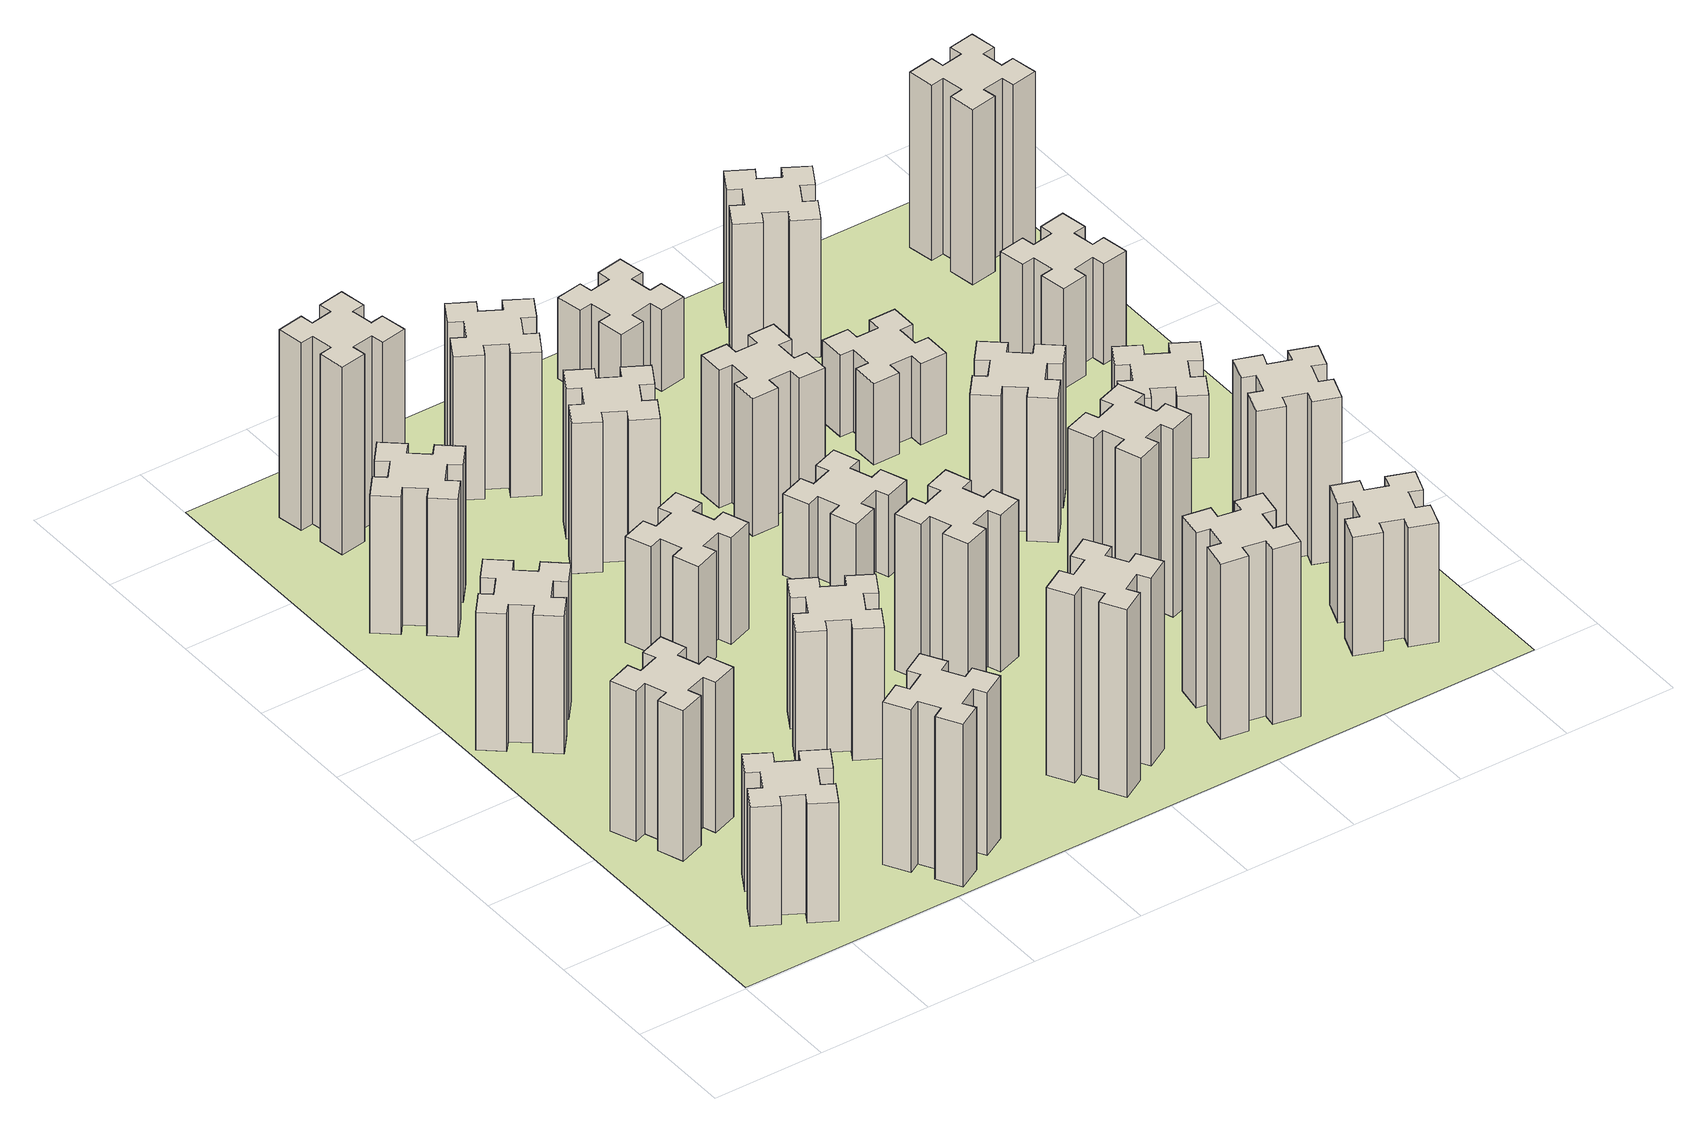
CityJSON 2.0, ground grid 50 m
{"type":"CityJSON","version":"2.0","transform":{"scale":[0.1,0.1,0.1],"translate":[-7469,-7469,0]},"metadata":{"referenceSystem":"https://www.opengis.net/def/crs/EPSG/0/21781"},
"CityObjects":{
"building1":{"type":"Building","attributes":{"class":"1000","function":"1000","usage":"1000","yearOfConstruction":2016,"roofType":"1000","measuredHeight":57,"storeysAboveGround":30,"storeysBelowGround":0},"geometry":[{"type":"Solid","lod":"1","boundaries":[[[[0,1,2,3,4,5,6,7,8,9,10,11,12,13,14,15,16,17,18,19]],[[17,16,20,21]],[[16,15,22,20]],[[15,14,23,22]],[[14,13,24,23]],[[13,12,25,24]],[[12,11,26,25]],[[11,10,27,26]],[[10,9,28,27]],[[9,8,29,28]],[[8,7,30,29]],[[7,6,31,30]],[[6,5,32,31]],[[5,4,33,32]],[[4,3,34,33]],[[3,2,35,34]],[[2,1,36,35]],[[1,0,37,36]],[[0,19,38,37]],[[19,18,39,38]],[[18,17,21,39]],[[24,25,26,27,28,29,30,31,32,33,34,35,36,37,38,39,21,20,22,23]]]]}]},
"building2":{"type":"Building","attributes":{"class":"1000","function":"1000","usage":"1000","yearOfConstruction":2016,"roofType":"1000","measuredHeight":72,"storeysAboveGround":30,"storeysBelowGround":0},"geometry":[{"type":"Solid","lod":"1","boundaries":[[[[40,41,42,43,44,45,46,47,48,49,50,51,52,53,54,55,56,57,58,59]],[[57,56,60,61]],[[56,55,62,60]],[[55,54,63,62]],[[54,53,64,63]],[[53,52,65,64]],[[52,51,66,65]],[[51,50,67,66]],[[50,49,68,67]],[[49,48,69,68]],[[48,47,70,69]],[[47,46,71,70]],[[46,45,72,71]],[[45,44,73,72]],[[44,43,74,73]],[[43,42,75,74]],[[42,41,76,75]],[[41,40,77,76]],[[40,59,78,77]],[[59,58,79,78]],[[58,57,61,79]],[[64,65,66,67,68,69,70,71,72,73,74,75,76,77,78,79,61,60,62,63]]]]}]},
"building3":{"type":"Building","attributes":{"class":"1000","function":"1000","usage":"1000","yearOfConstruction":2016,"roofType":"1000","measuredHeight":66,"storeysAboveGround":30,"storeysBelowGround":0},"geometry":[{"type":"Solid","lod":"1","boundaries":[[[[80,81,82,83,84,85,86,87,88,89,90,91,92,93,94,95,96,97,98,99]],[[97,96,100,101]],[[96,95,102,100]],[[95,94,103,102]],[[94,93,104,103]],[[93,92,105,104]],[[92,91,106,105]],[[91,90,107,106]],[[90,89,108,107]],[[89,88,109,108]],[[88,87,110,109]],[[87,86,111,110]],[[86,85,112,111]],[[85,84,113,112]],[[84,83,114,113]],[[83,82,115,114]],[[82,81,116,115]],[[81,80,117,116]],[[80,99,118,117]],[[99,98,119,118]],[[98,97,101,119]],[[104,105,106,107,108,109,110,111,112,113,114,115,116,117,118,119,101,100,102,103]]]]}]},
"building4":{"type":"Building","attributes":{"class":"1000","function":"1000","usage":"1000","yearOfConstruction":2016,"roofType":"1000","measuredHeight":66,"storeysAboveGround":30,"storeysBelowGround":0},"geometry":[{"type":"Solid","lod":"1","boundaries":[[[[120,121,122,123,124,125,126,127,128,129,130,131,132,133,134,135,136,137,138,139]],[[137,136,140,141]],[[136,135,142,140]],[[135,134,143,142]],[[134,133,144,143]],[[133,132,145,144]],[[132,131,146,145]],[[131,130,147,146]],[[130,129,148,147]],[[129,128,149,148]],[[128,127,150,149]],[[127,126,151,150]],[[126,125,152,151]],[[125,124,153,152]],[[124,123,154,153]],[[123,122,155,154]],[[122,121,156,155]],[[121,120,157,156]],[[120,139,158,157]],[[139,138,159,158]],[[138,137,141,159]],[[144,145,146,147,148,149,150,151,152,153,154,155,156,157,158,159,141,140,142,143]]]]}]},
"building5":{"type":"Building","attributes":{"class":"1000","function":"1000","usage":"1000","yearOfConstruction":2016,"roofType":"1000","measuredHeight":78,"storeysAboveGround":30,"storeysBelowGround":0},"geometry":[{"type":"Solid","lod":"1","boundaries":[[[[160,161,162,163,164,165,166,167,168,169,170,171,172,173,174,175,176,177,178,179]],[[177,176,180,181]],[[176,175,182,180]],[[175,174,183,182]],[[174,173,184,183]],[[173,172,185,184]],[[172,171,186,185]],[[171,170,187,186]],[[170,169,188,187]],[[169,168,189,188]],[[168,167,190,189]],[[167,166,191,190]],[[166,165,192,191]],[[165,164,193,192]],[[164,163,194,193]],[[163,162,195,194]],[[162,161,196,195]],[[161,160,197,196]],[[160,179,198,197]],[[179,178,199,198]],[[178,177,181,199]],[[184,185,186,187,188,189,190,191,192,193,194,195,196,197,198,199,181,180,182,183]]]]}]},
"building6":{"type":"Building","attributes":{"class":"1000","function":"1000","usage":"1000","yearOfConstruction":2016,"roofType":"1000","measuredHeight":90,"storeysAboveGround":30,"storeysBelowGround":0},"geometry":[{"type":"Solid","lod":"1","boundaries":[[[[200,201,202,203,204,205,206,207,208,209,210,211,212,213,214,215,216,217,218,219]],[[217,216,220,221]],[[216,215,222,220]],[[215,214,223,222]],[[214,213,224,223]],[[213,212,225,224]],[[212,211,226,225]],[[211,210,227,226]],[[210,209,228,227]],[[209,208,229,228]],[[208,207,230,229]],[[207,206,231,230]],[[206,205,232,231]],[[205,204,233,232]],[[204,203,234,233]],[[203,202,235,234]],[[202,201,236,235]],[[201,200,237,236]],[[200,219,238,237]],[[219,218,239,238]],[[218,217,221,239]],[[224,225,226,227,228,229,230,231,232,233,234,235,236,237,238,239,221,220,222,223]]]]}]},
"building7":{"type":"Building","attributes":{"class":"1000","function":"1000","usage":"1000","yearOfConstruction":2016,"roofType":"1000","measuredHeight":63,"storeysAboveGround":30,"storeysBelowGround":0},"geometry":[{"type":"Solid","lod":"1","boundaries":[[[[240,241,242,243,244,245,246,247,248,249,250,251,252,253,254,255,256,257,258,259]],[[257,256,260,261]],[[256,255,262,260]],[[255,254,263,262]],[[254,253,264,263]],[[253,252,265,264]],[[252,251,266,265]],[[251,250,267,266]],[[250,249,268,267]],[[249,248,269,268]],[[248,247,270,269]],[[247,246,271,270]],[[246,245,272,271]],[[245,244,273,272]],[[244,243,274,273]],[[243,242,275,274]],[[242,241,276,275]],[[241,240,277,276]],[[240,259,278,277]],[[259,258,279,278]],[[258,257,261,279]],[[264,265,266,267,268,269,270,271,272,273,274,275,276,277,278,279,261,260,262,263]]]]}]},
"building8":{"type":"Building","attributes":{"class":"1000","function":"1000","usage":"1000","yearOfConstruction":2016,"roofType":"1000","measuredHeight":51,"storeysAboveGround":30,"storeysBelowGround":0},"geometry":[{"type":"Solid","lod":"1","boundaries":[[[[280,281,282,283,284,285,286,287,288,289,290,291,292,293,294,295,296,297,298,299]],[[297,296,300,301]],[[296,295,302,300]],[[295,294,303,302]],[[294,293,304,303]],[[293,292,305,304]],[[292,291,306,305]],[[291,290,307,306]],[[290,289,308,307]],[[289,288,309,308]],[[288,287,310,309]],[[287,286,311,310]],[[286,285,312,311]],[[285,284,313,312]],[[284,283,314,313]],[[283,282,315,314]],[[282,281,316,315]],[[281,280,317,316]],[[280,299,318,317]],[[299,298,319,318]],[[298,297,301,319]],[[304,305,306,307,308,309,310,311,312,313,314,315,316,317,318,319,301,300,302,303]]]]}]},
"building9":{"type":"Building","attributes":{"class":"1000","function":"1000","usage":"1000","yearOfConstruction":2016,"roofType":"1000","measuredHeight":72,"storeysAboveGround":30,"storeysBelowGround":0},"geometry":[{"type":"Solid","lod":"1","boundaries":[[[[320,321,322,323,324,325,326,327,328,329,330,331,332,333,334,335,336,337,338,339]],[[337,336,340,341]],[[336,335,342,340]],[[335,334,343,342]],[[334,333,344,343]],[[333,332,345,344]],[[332,331,346,345]],[[331,330,347,346]],[[330,329,348,347]],[[329,328,349,348]],[[328,327,350,349]],[[327,326,351,350]],[[326,325,352,351]],[[325,324,353,352]],[[324,323,354,353]],[[323,322,355,354]],[[322,321,356,355]],[[321,320,357,356]],[[320,339,358,357]],[[339,338,359,358]],[[338,337,341,359]],[[344,345,346,347,348,349,350,351,352,353,354,355,356,357,358,359,341,340,342,343]]]]}]},
"building10":{"type":"Building","attributes":{"class":"1000","function":"1000","usage":"1000","yearOfConstruction":2016,"roofType":"1000","measuredHeight":90,"storeysAboveGround":30,"storeysBelowGround":0},"geometry":[{"type":"Solid","lod":"1","boundaries":[[[[360,361,362,363,364,365,366,367,368,369,370,371,372,373,374,375,376,377,378,379]],[[377,376,380,381]],[[376,375,382,380]],[[375,374,383,382]],[[374,373,384,383]],[[373,372,385,384]],[[372,371,386,385]],[[371,370,387,386]],[[370,369,388,387]],[[369,368,389,388]],[[368,367,390,389]],[[367,366,391,390]],[[366,365,392,391]],[[365,364,393,392]],[[364,363,394,393]],[[363,362,395,394]],[[362,361,396,395]],[[361,360,397,396]],[[360,379,398,397]],[[379,378,399,398]],[[378,377,381,399]],[[384,385,386,387,388,389,390,391,392,393,394,395,396,397,398,399,381,380,382,383]]]]}]},
"building11":{"type":"Building","attributes":{"class":"1000","function":"1000","usage":"1000","yearOfConstruction":2016,"roofType":"1000","measuredHeight":69,"storeysAboveGround":30,"storeysBelowGround":0},"geometry":[{"type":"Solid","lod":"1","boundaries":[[[[400,401,402,403,404,405,406,407,408,409,410,411,412,413,414,415,416,417,418,419]],[[417,416,420,421]],[[416,415,422,420]],[[415,414,423,422]],[[414,413,424,423]],[[413,412,425,424]],[[412,411,426,425]],[[411,410,427,426]],[[410,409,428,427]],[[409,408,429,428]],[[408,407,430,429]],[[407,406,431,430]],[[406,405,432,431]],[[405,404,433,432]],[[404,403,434,433]],[[403,402,435,434]],[[402,401,436,435]],[[401,400,437,436]],[[400,419,438,437]],[[419,418,439,438]],[[418,417,421,439]],[[424,425,426,427,428,429,430,431,432,433,434,435,436,437,438,439,421,420,422,423]]]]}]},
"building12":{"type":"Building","attributes":{"class":"1000","function":"1000","usage":"1000","yearOfConstruction":2016,"roofType":"1000","measuredHeight":75,"storeysAboveGround":30,"storeysBelowGround":0},"geometry":[{"type":"Solid","lod":"1","boundaries":[[[[440,441,442,443,444,445,446,447,448,449,450,451,452,453,454,455,456,457,458,459]],[[457,456,460,461]],[[456,455,462,460]],[[455,454,463,462]],[[454,453,464,463]],[[453,452,465,464]],[[452,451,466,465]],[[451,450,467,466]],[[450,449,468,467]],[[449,448,469,468]],[[448,447,470,469]],[[447,446,471,470]],[[446,445,472,471]],[[445,444,473,472]],[[444,443,474,473]],[[443,442,475,474]],[[442,441,476,475]],[[441,440,477,476]],[[440,459,478,477]],[[459,458,479,478]],[[458,457,461,479]],[[464,465,466,467,468,469,470,471,472,473,474,475,476,477,478,479,461,460,462,463]]]]}]},
"building13":{"type":"Building","attributes":{"class":"1000","function":"1000","usage":"1000","yearOfConstruction":2016,"roofType":"1000","measuredHeight":39,"storeysAboveGround":30,"storeysBelowGround":0},"geometry":[{"type":"Solid","lod":"1","boundaries":[[[[480,481,482,483,484,485,486,487,488,489,490,491,492,493,494,495,496,497,498,499]],[[497,496,500,501]],[[496,495,502,500]],[[495,494,503,502]],[[494,493,504,503]],[[493,492,505,504]],[[492,491,506,505]],[[491,490,507,506]],[[490,489,508,507]],[[489,488,509,508]],[[488,487,510,509]],[[487,486,511,510]],[[486,485,512,511]],[[485,484,513,512]],[[484,483,514,513]],[[483,482,515,514]],[[482,481,516,515]],[[481,480,517,516]],[[480,499,518,517]],[[499,498,519,518]],[[498,497,501,519]],[[504,505,506,507,508,509,510,511,512,513,514,515,516,517,518,519,501,500,502,503]]]]}]},
"building14":{"type":"Building","attributes":{"class":"1000","function":"1000","usage":"1000","yearOfConstruction":2016,"roofType":"1000","measuredHeight":66,"storeysAboveGround":30,"storeysBelowGround":0},"geometry":[{"type":"Solid","lod":"1","boundaries":[[[[520,521,522,523,524,525,526,527,528,529,530,531,532,533,534,535,536,537,538,539]],[[537,536,540,541]],[[536,535,542,540]],[[535,534,543,542]],[[534,533,544,543]],[[533,532,545,544]],[[532,531,546,545]],[[531,530,547,546]],[[530,529,548,547]],[[529,528,549,548]],[[528,527,550,549]],[[527,526,551,550]],[[526,525,552,551]],[[525,524,553,552]],[[524,523,554,553]],[[523,522,555,554]],[[522,521,556,555]],[[521,520,557,556]],[[520,539,558,557]],[[539,538,559,558]],[[538,537,541,559]],[[544,545,546,547,548,549,550,551,552,553,554,555,556,557,558,559,541,540,542,543]]]]}]},
"building15":{"type":"Building","attributes":{"class":"1000","function":"1000","usage":"1000","yearOfConstruction":2016,"roofType":"1000","measuredHeight":84,"storeysAboveGround":30,"storeysBelowGround":0},"geometry":[{"type":"Solid","lod":"1","boundaries":[[[[560,561,562,563,564,565,566,567,568,569,570,571,572,573,574,575,576,577,578,579]],[[577,576,580,581]],[[576,575,582,580]],[[575,574,583,582]],[[574,573,584,583]],[[573,572,585,584]],[[572,571,586,585]],[[571,570,587,586]],[[570,569,588,587]],[[569,568,589,588]],[[568,567,590,589]],[[567,566,591,590]],[[566,565,592,591]],[[565,564,593,592]],[[564,563,594,593]],[[563,562,595,594]],[[562,561,596,595]],[[561,560,597,596]],[[560,579,598,597]],[[579,578,599,598]],[[578,577,581,599]],[[584,585,586,587,588,589,590,591,592,593,594,595,596,597,598,599,581,580,582,583]]]]}]},
"building16":{"type":"Building","attributes":{"class":"1000","function":"1000","usage":"1000","yearOfConstruction":2016,"roofType":"1000","measuredHeight":39,"storeysAboveGround":30,"storeysBelowGround":0},"geometry":[{"type":"Solid","lod":"1","boundaries":[[[[600,601,602,603,604,605,606,607,608,609,610,611,612,613,614,615,616,617,618,619]],[[617,616,620,621]],[[616,615,622,620]],[[615,614,623,622]],[[614,613,624,623]],[[613,612,625,624]],[[612,611,626,625]],[[611,610,627,626]],[[610,609,628,627]],[[609,608,629,628]],[[608,607,630,629]],[[607,606,631,630]],[[606,605,632,631]],[[605,604,633,632]],[[604,603,634,633]],[[603,602,635,634]],[[602,601,636,635]],[[601,600,637,636]],[[600,619,638,637]],[[619,618,639,638]],[[618,617,621,639]],[[624,625,626,627,628,629,630,631,632,633,634,635,636,637,638,639,621,620,622,623]]]]}]},
"building17":{"type":"Building","attributes":{"class":"1000","function":"1000","usage":"1000","yearOfConstruction":2016,"roofType":"1000","measuredHeight":90,"storeysAboveGround":30,"storeysBelowGround":0},"geometry":[{"type":"Solid","lod":"1","boundaries":[[[[640,641,642,643,644,645,646,647,648,649,650,651,652,653,654,655,656,657,658,659]],[[657,656,660,661]],[[656,655,662,660]],[[655,654,663,662]],[[654,653,664,663]],[[653,652,665,664]],[[652,651,666,665]],[[651,650,667,666]],[[650,649,668,667]],[[649,648,669,668]],[[648,647,670,669]],[[647,646,671,670]],[[646,645,672,671]],[[645,644,673,672]],[[644,643,674,673]],[[643,642,675,674]],[[642,641,676,675]],[[641,640,677,676]],[[640,659,678,677]],[[659,658,679,678]],[[658,657,661,679]],[[664,665,666,667,668,669,670,671,672,673,674,675,676,677,678,679,661,660,662,663]]]]}]},
"building18":{"type":"Building","attributes":{"class":"1000","function":"1000","usage":"1000","yearOfConstruction":2016,"roofType":"1000","measuredHeight":69,"storeysAboveGround":30,"storeysBelowGround":0},"geometry":[{"type":"Solid","lod":"1","boundaries":[[[[680,681,682,683,684,685,686,687,688,689,690,691,692,693,694,695,696,697,698,699]],[[697,696,700,701]],[[696,695,702,700]],[[695,694,703,702]],[[694,693,704,703]],[[693,692,705,704]],[[692,691,706,705]],[[691,690,707,706]],[[690,689,708,707]],[[689,688,709,708]],[[688,687,710,709]],[[687,686,711,710]],[[686,685,712,711]],[[685,684,713,712]],[[684,683,714,713]],[[683,682,715,714]],[[682,681,716,715]],[[681,680,717,716]],[[680,699,718,717]],[[699,698,719,718]],[[698,697,701,719]],[[704,705,706,707,708,709,710,711,712,713,714,715,716,717,718,719,701,700,702,703]]]]}]},
"building19":{"type":"Building","attributes":{"class":"1000","function":"1000","usage":"1000","yearOfConstruction":2016,"roofType":"1000","measuredHeight":39,"storeysAboveGround":30,"storeysBelowGround":0},"geometry":[{"type":"Solid","lod":"1","boundaries":[[[[720,721,722,723,724,725,726,727,728,729,730,731,732,733,734,735,736,737,738,739]],[[737,736,740,741]],[[736,735,742,740]],[[735,734,743,742]],[[734,733,744,743]],[[733,732,745,744]],[[732,731,746,745]],[[731,730,747,746]],[[730,729,748,747]],[[729,728,749,748]],[[728,727,750,749]],[[727,726,751,750]],[[726,725,752,751]],[[725,724,753,752]],[[724,723,754,753]],[[723,722,755,754]],[[722,721,756,755]],[[721,720,757,756]],[[720,739,758,757]],[[739,738,759,758]],[[738,737,741,759]],[[744,745,746,747,748,749,750,751,752,753,754,755,756,757,758,759,741,740,742,743]]]]}]},
"building20":{"type":"Building","attributes":{"class":"1000","function":"1000","usage":"1000","yearOfConstruction":2016,"roofType":"1000","measuredHeight":57,"storeysAboveGround":30,"storeysBelowGround":0},"geometry":[{"type":"Solid","lod":"1","boundaries":[[[[760,761,762,763,764,765,766,767,768,769,770,771,772,773,774,775,776,777,778,779]],[[777,776,780,781]],[[776,775,782,780]],[[775,774,783,782]],[[774,773,784,783]],[[773,772,785,784]],[[772,771,786,785]],[[771,770,787,786]],[[770,769,788,787]],[[769,768,789,788]],[[768,767,790,789]],[[767,766,791,790]],[[766,765,792,791]],[[765,764,793,792]],[[764,763,794,793]],[[763,762,795,794]],[[762,761,796,795]],[[761,760,797,796]],[[760,779,798,797]],[[779,778,799,798]],[[778,777,781,799]],[[784,785,786,787,788,789,790,791,792,793,794,795,796,797,798,799,781,780,782,783]]]]}]},
"building21":{"type":"Building","attributes":{"class":"1000","function":"1000","usage":"1000","yearOfConstruction":2016,"roofType":"1000","measuredHeight":66,"storeysAboveGround":30,"storeysBelowGround":0},"geometry":[{"type":"Solid","lod":"1","boundaries":[[[[800,801,802,803,804,805,806,807,808,809,810,811,812,813,814,815,816,817,818,819]],[[817,816,820,821]],[[816,815,822,820]],[[815,814,823,822]],[[814,813,824,823]],[[813,812,825,824]],[[812,811,826,825]],[[811,810,827,826]],[[810,809,828,827]],[[809,808,829,828]],[[808,807,830,829]],[[807,806,831,830]],[[806,805,832,831]],[[805,804,833,832]],[[804,803,834,833]],[[803,802,835,834]],[[802,801,836,835]],[[801,800,837,836]],[[800,819,838,837]],[[819,818,839,838]],[[818,817,821,839]],[[824,825,826,827,828,829,830,831,832,833,834,835,836,837,838,839,821,820,822,823]]]]}]},
"building22":{"type":"Building","attributes":{"class":"1000","function":"1000","usage":"1000","yearOfConstruction":2016,"roofType":"1000","measuredHeight":78,"storeysAboveGround":30,"storeysBelowGround":0},"geometry":[{"type":"Solid","lod":"1","boundaries":[[[[840,841,842,843,844,845,846,847,848,849,850,851,852,853,854,855,856,857,858,859]],[[857,856,860,861]],[[856,855,862,860]],[[855,854,863,862]],[[854,853,864,863]],[[853,852,865,864]],[[852,851,866,865]],[[851,850,867,866]],[[850,849,868,867]],[[849,848,869,868]],[[848,847,870,869]],[[847,846,871,870]],[[846,845,872,871]],[[845,844,873,872]],[[844,843,874,873]],[[843,842,875,874]],[[842,841,876,875]],[[841,840,877,876]],[[840,859,878,877]],[[859,858,879,878]],[[858,857,861,879]],[[864,865,866,867,868,869,870,871,872,873,874,875,876,877,878,879,861,860,862,863]]]]}]},
"building23":{"type":"Building","attributes":{"class":"1000","function":"1000","usage":"1000","yearOfConstruction":2016,"roofType":"1000","measuredHeight":30,"storeysAboveGround":30,"storeysBelowGround":0},"geometry":[{"type":"Solid","lod":"1","boundaries":[[[[880,881,882,883,884,885,886,887,888,889,890,891,892,893,894,895,896,897,898,899]],[[897,896,900,901]],[[896,895,902,900]],[[895,894,903,902]],[[894,893,904,903]],[[893,892,905,904]],[[892,891,906,905]],[[891,890,907,906]],[[890,889,908,907]],[[889,888,909,908]],[[888,887,910,909]],[[887,886,911,910]],[[886,885,912,911]],[[885,884,913,912]],[[884,883,914,913]],[[883,882,915,914]],[[882,881,916,915]],[[881,880,917,916]],[[880,899,918,917]],[[899,898,919,918]],[[898,897,901,919]],[[904,905,906,907,908,909,910,911,912,913,914,915,916,917,918,919,901,900,902,903]]]]}]},
"building24":{"type":"Building","attributes":{"class":"1000","function":"1000","usage":"1000","yearOfConstruction":2016,"roofType":"1000","measuredHeight":48,"storeysAboveGround":30,"storeysBelowGround":0},"geometry":[{"type":"Solid","lod":"1","boundaries":[[[[920,921,922,923,924,925,926,927,928,929,930,931,932,933,934,935,936,937,938,939]],[[937,936,940,941]],[[936,935,942,940]],[[935,934,943,942]],[[934,933,944,943]],[[933,932,945,944]],[[932,931,946,945]],[[931,930,947,946]],[[930,929,948,947]],[[929,928,949,948]],[[928,927,950,949]],[[927,926,951,950]],[[926,925,952,951]],[[925,924,953,952]],[[924,923,954,953]],[[923,922,955,954]],[[922,921,956,955]],[[921,920,957,956]],[[920,939,958,957]],[[939,938,959,958]],[[938,937,941,959]],[[944,945,946,947,948,949,950,951,952,953,954,955,956,957,958,959,941,940,942,943]]]]}]},
"building25":{"type":"Building","attributes":{"class":"1000","function":"1000","usage":"1000","yearOfConstruction":2016,"roofType":"1000","measuredHeight":84,"storeysAboveGround":30,"storeysBelowGround":0},"geometry":[{"type":"Solid","lod":"1","boundaries":[[[[960,961,962,963,964,965,966,967,968,969,970,971,972,973,974,975,976,977,978,979]],[[977,976,980,981]],[[976,975,982,980]],[[975,974,983,982]],[[974,973,984,983]],[[973,972,985,984]],[[972,971,986,985]],[[971,970,987,986]],[[970,969,988,987]],[[969,968,989,988]],[[968,967,990,989]],[[967,966,991,990]],[[966,965,992,991]],[[965,964,993,992]],[[964,963,994,993]],[[963,962,995,994]],[[962,961,996,995]],[[961,960,997,996]],[[960,979,998,997]],[[979,978,999,998]],[[978,977,981,999]],[[984,985,986,987,988,989,990,991,992,993,994,995,996,997,998,999,981,980,982,983]]]]}]},
"landuse1":{"type":"LandUse","attributes":{"name":"plot1","function":"1010"},"geometry":[{"type":"MultiSurface","lod":"1","boundaries":[[[1000,1001,1002,1003]]]}]}
},
"vertices":[
[405,474,0],[355,387,0],[303,417,0],[243,313,0],[347,253,0],[377,305,0],[464,255,0],[434,203,0],[538,143,0],[598,247,0],[546,277,0],[596,364,0],[648,334,0],[708,438,0],[604,498,0],[574,446,0],[487,496,0],[517,548,0],[413,608,0],[353,504,0],[487,496,570],[517,548,570],[574,446,570],[604,498,570],[708,438,570],[648,334,570],[596,364,570],[546,277,570],[598,247,570],[538,143,570],[434,203,570],[464,255,570],[377,305,570],[347,253,570],[243,313,570],[303,417,570],[355,387,570],[405,474,570],[353,504,570],[413,608,570],
[366,895,0],[460,929,0],[480,873,0],[593,914,0],[552,1027,0],[496,1006,0],[462,1100,0],[518,1120,0],[477,1233,0],[364,1192,0],[385,1136,0],[291,1102,0],[270,1158,0],[157,1117,0],[199,1004,0],[255,1025,0],[289,931,0],[233,910,0],[274,797,0],[387,839,0],[289,931,720],[233,910,720],[255,1025,720],[199,1004,720],[157,1117,720],[270,1158,720],[291,1102,720],[385,1136,720],[364,1192,720],[477,1233,720],[518,1120,720],[462,1100,720],[496,1006,720],[552,1027,720],[593,914,720],[480,873,720],[460,929,720],[366,895,720],[387,839,720],[274,797,720],
[223,1964,0],[159,1888,0],[113,1926,0],[36,1834,0],[128,1757,0],[166,1803,0],[243,1739,0],[204,1693,0],[296,1616,0],[373,1708,0],[327,1746,0],[392,1823,0],[438,1784,0],[515,1876,0],[423,1953,0],[384,1907,0],[308,1972,0],[346,2018,0],[254,2095,0],[177,2003,0],[308,1972,660],[346,2018,660],[384,1907,660],[423,1953,660],[515,1876,660],[438,1784,660],[392,1823,660],[327,1746,660],[373,1708,660],[296,1616,660],[204,1693,660],[243,1739,660],[166,1803,660],[128,1757,660],[36,1834,660],[113,1926,660],[159,1888,660],[223,1964,660],[177,2003,660],[254,2095,660],
[427,2586,0],[492,2663,0],[538,2624,0],[615,2716,0],[523,2793,0],[484,2747,0],[408,2812,0],[446,2858,0],[354,2935,0],[277,2843,0],[323,2804,0],[259,2728,0],[213,2766,0],[136,2674,0],[228,2597,0],[266,2643,0],[343,2579,0],[304,2533,0],[396,2456,0],[473,2548,0],[343,2579,660],[304,2533,660],[266,2643,660],[228,2597,660],[136,2674,660],[213,2766,660],[259,2728,660],[323,2804,660],[277,2843,660],[354,2935,660],[446,2858,660],[408,2812,660],[484,2747,660],[523,2793,660],[615,2716,660],[538,2624,660],[492,2663,660],[427,2586,660],[473,2548,660],[396,2456,660],
[1127,155,0],[1214,205,0],[1244,153,0],[1348,213,0],[1288,317,0],[1236,287,0],[1186,374,0],[1238,404,0],[1178,508,0],[1074,448,0],[1104,396,0],[1017,346,0],[987,398,0],[883,338,0],[943,234,0],[995,264,0],[1045,177,0],[993,147,0],[1053,43,0],[1157,103,0],[1045,177,780],[993,147,780],[995,264,780],[943,234,780],[883,338,780],[987,398,780],[1017,346,780],[1104,396,780],[1074,448,780],[1178,508,780],[1238,404,780],[1186,374,780],[1236,287,780],[1288,317,780],[1348,213,780],[1244,153,780],[1214,205,780],[1127,155,780],[1157,103,780],[1053,43,780],
[592,3305,0],[575,3404,0],[634,3414,0],[613,3532,0],[495,3511,0],[505,3452,0],[407,3435,0],[397,3494,0],[278,3473,0],[299,3355,0],[358,3365,0],[376,3267,0],[317,3257,0],[337,3138,0],[456,3159,0],[445,3218,0],[544,3236,0],[554,3177,0],[672,3197,0],[651,3316,0],[544,3236,900],[554,3177,900],[445,3218,900],[456,3159,900],[337,3138,900],[317,3257,900],[376,3267,900],[358,3365,900],[299,3355,900],[278,3473,900],[397,3494,900],[407,3435,900],[505,3452,900],[495,3511,900],[613,3532,900],[634,3414,900],[575,3404,900],[592,3305,900],[651,3316,900],[672,3197,900],
[1286,1017,0],[1336,1104,0],[1388,1074,0],[1448,1178,0],[1344,1238,0],[1314,1186,0],[1227,1236,0],[1257,1288,0],[1153,1348,0],[1093,1244,0],[1145,1214,0],[1095,1127,0],[1043,1157,0],[983,1053,0],[1087,993,0],[1117,1045,0],[1204,995,0],[1174,943,0],[1278,883,0],[1338,987,0],[1204,995,630],[1174,943,630],[1117,1045,630],[1087,993,630],[983,1053,630],[1043,1157,630],[1095,1127,630],[1145,1214,630],[1093,1244,630],[1153,1348,630],[1257,1288,630],[1227,1236,630],[1314,1186,630],[1344,1238,630],[1448,1178,630],[1388,1074,630],[1336,1104,630],[1286,1017,630],[1338,987,630],[1278,883,630],
[995,1965,0],[1029,1871,0],[973,1850,0],[1014,1737,0],[1127,1779,0],[1106,1835,0],[1200,1869,0],[1220,1813,0],[1333,1854,0],[1292,1967,0],[1236,1946,0],[1202,2040,0],[1258,2060,0],[1217,2173,0],[1104,2132,0],[1125,2076,0],[1031,2042,0],[1010,2098,0],[897,2057,0],[939,1944,0],[1031,2042,510],[1010,2098,510],[1125,2076,510],[1104,2132,510],[1217,2173,510],[1258,2060,510],[1202,2040,510],[1236,1946,510],[1292,1967,510],[1333,1854,510],[1220,1813,510],[1200,1869,510],[1106,1835,510],[1127,1779,510],[1014,1737,510],[973,1850,510],[1029,1871,510],[995,1965,510],[939,1944,510],[897,2057,510],
[1286,2497,0],[1336,2584,0],[1388,2554,0],[1448,2658,0],[1344,2718,0],[1314,2666,0],[1227,2716,0],[1257,2768,0],[1153,2828,0],[1093,2724,0],[1145,2694,0],[1095,2607,0],[1043,2637,0],[983,2533,0],[1087,2473,0],[1117,2525,0],[1204,2475,0],[1174,2423,0],[1278,2363,0],[1338,2467,0],[1204,2475,720],[1174,2423,720],[1117,2525,720],[1087,2473,720],[983,2533,720],[1043,2637,720],[1095,2607,720],[1145,2694,720],[1093,2724,720],[1153,2828,720],[1257,2768,720],[1227,2716,720],[1314,2666,720],[1344,2718,720],[1448,2658,720],[1388,2554,720],[1336,2584,720],[1286,2497,720],[1338,2467,720],[1278,2363,720],
[2076,387,0],[2026,474,0],[2078,504,0],[2018,608,0],[1914,548,0],[1944,496,0],[1857,446,0],[1827,498,0],[1723,438,0],[1783,334,0],[1835,364,0],[1885,277,0],[1833,247,0],[1893,143,0],[1997,203,0],[1967,255,0],[2054,305,0],[2084,253,0],[2188,313,0],[2128,417,0],[2054,305,900],[2084,253,900],[1967,255,900],[1997,203,900],[1893,143,900],[1833,247,900],[1885,277,900],[1835,364,900],[1783,334,900],[1723,438,900],[1827,498,900],[1857,446,900],[1944,496,900],[1914,548,900],[2018,608,900],[2078,504,900],[2026,474,900],[2076,387,900],[2128,417,900],[2188,313,900],
[1186,3137,0],[1236,3224,0],[1288,3194,0],[1348,3298,0],[1244,3358,0],[1214,3306,0],[1127,3356,0],[1157,3408,0],[1053,3468,0],[993,3364,0],[1045,3334,0],[995,3247,0],[943,3277,0],[883,3173,0],[987,3113,0],[1017,3165,0],[1104,3115,0],[1074,3063,0],[1178,3003,0],[1238,3107,0],[1104,3115,690],[1074,3063,690],[1017,3165,690],[987,3113,690],[883,3173,690],[943,3277,690],[995,3247,690],[1045,3334,690],[993,3364,690],[1053,3468,690],[1157,3408,690],[1127,3356,690],[1214,3306,690],[1244,3358,690],[1348,3298,690],[1288,3194,690],[1236,3224,690],[1186,3137,690],[1238,3107,690],[1178,3003,690],
[1976,1206,0],[1942,1300,0],[1998,1320,0],[1957,1433,0],[1844,1392,0],[1865,1336,0],[1771,1302,0],[1750,1358,0],[1637,1317,0],[1679,1204,0],[1735,1225,0],[1769,1131,0],[1713,1110,0],[1754,997,0],[1867,1039,0],[1846,1095,0],[1940,1129,0],[1960,1073,0],[2073,1114,0],[2032,1227,0],[1940,1129,750],[1960,1073,750],[1846,1095,750],[1867,1039,750],[1754,997,750],[1713,1110,750],[1769,1131,750],[1735,1225,750],[1679,1204,750],[1637,1317,750],[1750,1358,750],[1771,1302,750],[1865,1336,750],[1844,1392,750],[1957,1433,750],[1998,1320,750],[1942,1300,750],[1976,1206,750],[2032,1227,750],[2073,1114,750],
[1735,1965,0],[1769,1871,0],[1713,1850,0],[1754,1737,0],[1867,1779,0],[1846,1835,0],[1940,1869,0],[1960,1813,0],[2073,1854,0],[2032,1967,0],[1976,1946,0],[1942,2040,0],[1998,2060,0],[1957,2173,0],[1844,2132,0],[1865,2076,0],[1771,2042,0],[1750,2098,0],[1637,2057,0],[1679,1944,0],[1771,2042,390],[1750,2098,390],[1865,2076,390],[1844,2132,390],[1957,2173,390],[1998,2060,390],[1942,2040,390],[1976,1946,390],[2032,1967,390],[2073,1854,390],[1960,1813,390],[1940,1869,390],[1846,1835,390],[1867,1779,390],[1754,1737,390],[1713,1850,390],[1769,1871,390],[1735,1965,390],[1679,1944,390],[1637,2057,390],
[1965,2445,0],[1965,2545,0],[2025,2545,0],[2025,2665,0],[1905,2665,0],[1905,2605,0],[1805,2605,0],[1805,2665,0],[1685,2665,0],[1685,2545,0],[1745,2545,0],[1745,2445,0],[1685,2445,0],[1685,2325,0],[1805,2325,0],[1805,2385,0],[1905,2385,0],[1905,2325,0],[2025,2325,0],[2025,2445,0],[1905,2385,660],[1905,2325,660],[1805,2385,660],[1805,2325,660],[1685,2325,660],[1685,2445,660],[1745,2445,660],[1745,2545,660],[1685,2545,660],[1685,2665,660],[1805,2665,660],[1805,2605,660],[1905,2605,660],[1905,2665,660],[2025,2665,660],[2025,2545,660],[1965,2545,660],[1965,2445,660],[2025,2445,660],[2025,2325,660],
[2496,444,0],[2478,345,0],[2419,356,0],[2398,237,0],[2517,217,0],[2527,276,0],[2625,258,0],[2615,199,0],[2733,178,0],[2754,297,0],[2695,307,0],[2712,405,0],[2771,395,0],[2792,513,0],[2674,534,0],[2664,475,0],[2565,492,0],[2576,551,0],[2457,572,0],[2437,454,0],[2565,492,840],[2576,551,840],[2664,475,840],[2674,534,840],[2792,513,840],[2771,395,840],[2712,405,840],[2695,307,840],[2754,297,840],[2733,178,840],[2615,199,840],[2625,258,840],[2527,276,840],[2517,217,840],[2398,237,840],[2419,356,840],[2478,345,840],[2496,444,840],[2437,454,840],[2457,572,840],
[1738,3465,0],[1756,3367,0],[1697,3357,0],[1717,3238,0],[1836,3259,0],[1825,3318,0],[1924,3336,0],[1934,3277,0],[2052,3297,0],[2031,3416,0],[1972,3405,0],[1955,3504,0],[2014,3514,0],[1993,3632,0],[1875,3611,0],[1885,3552,0],[1787,3535,0],[1777,3594,0],[1658,3573,0],[1679,3455,0],[1787,3535,390],[1777,3594,390],[1885,3552,390],[1875,3611,390],[1993,3632,390],[2014,3514,390],[1955,3504,390],[1972,3405,390],[2031,3416,390],[2052,3297,390],[1934,3277,390],[1924,3336,390],[1825,3318,390],[1836,3259,390],[1717,3238,390],[1697,3357,390],[1756,3367,390],[1738,3465,390],[1679,3455,390],[1658,3573,390],
[2586,995,0],[2680,1029,0],[2700,973,0],[2813,1014,0],[2772,1127,0],[2716,1106,0],[2682,1200,0],[2738,1220,0],[2697,1333,0],[2584,1292,0],[2605,1236,0],[2511,1202,0],[2490,1258,0],[2377,1217,0],[2419,1104,0],[2475,1125,0],[2509,1031,0],[2453,1010,0],[2494,897,0],[2607,939,0],[2509,1031,900],[2453,1010,900],[2475,1125,900],[2419,1104,900],[2377,1217,900],[2490,1258,900],[2511,1202,900],[2605,1236,900],[2584,1292,900],[2697,1333,900],[2738,1220,900],[2682,1200,900],[2716,1106,900],[2772,1127,900],[2813,1014,900],[2700,973,900],[2680,1029,900],[2586,995,900],[2607,939,900],[2494,897,900],
[2486,1803,0],[2563,1739,0],[2524,1693,0],[2616,1616,0],[2693,1708,0],[2647,1746,0],[2712,1823,0],[2758,1784,0],[2835,1876,0],[2743,1953,0],[2704,1907,0],[2628,1972,0],[2666,2018,0],[2574,2095,0],[2497,2003,0],[2543,1964,0],[2479,1888,0],[2433,1926,0],[2356,1834,0],[2448,1757,0],[2479,1888,690],[2433,1926,690],[2543,1964,690],[2497,2003,690],[2574,2095,690],[2666,2018,690],[2628,1972,690],[2704,1907,690],[2743,1953,690],[2835,1876,690],[2758,1784,690],[2712,1823,690],[2647,1746,690],[2693,1708,690],[2616,1616,690],[2524,1693,690],[2563,1739,690],[2486,1803,690],[2448,1757,690],[2356,1834,690],
[2445,2485,0],[2545,2485,0],[2545,2425,0],[2665,2425,0],[2665,2545,0],[2605,2545,0],[2605,2645,0],[2665,2645,0],[2665,2765,0],[2545,2765,0],[2545,2705,0],[2445,2705,0],[2445,2765,0],[2325,2765,0],[2325,2645,0],[2385,2645,0],[2385,2545,0],[2325,2545,0],[2325,2425,0],[2445,2425,0],[2385,2545,390],[2325,2545,390],[2385,2645,390],[2325,2645,390],[2325,2765,390],[2445,2765,390],[2445,2705,390],[2545,2705,390],[2545,2765,390],[2665,2765,390],[2665,2645,390],[2605,2645,390],[2605,2545,390],[2665,2545,390],[2665,2425,390],[2545,2425,390],[2545,2485,390],[2445,2485,390],[2445,2425,390],[2325,2425,390],
[3422,391,0],[3456,485,0],[3512,464,0],[3553,577,0],[3440,618,0],[3420,562,0],[3326,596,0],[3347,652,0],[3234,693,0],[3193,580,0],[3249,560,0],[3215,466,0],[3159,487,0],[3117,374,0],[3230,333,0],[3251,389,0],[3345,355,0],[3324,299,0],[3437,257,0],[3478,370,0],[3345,355,570],[3324,299,570],[3251,389,570],[3230,333,570],[3117,374,570],[3159,487,570],[3215,466,570],[3249,560,570],[3193,580,570],[3234,693,570],[3347,652,570],[3326,596,570],[3420,562,570],[3440,618,570],[3553,577,570],[3512,464,570],[3456,485,570],[3422,391,570],[3478,370,570],[3437,257,570],
[2594,3406,0],[2507,3456,0],[2537,3508,0],[2433,3568,0],[2373,3464,0],[2425,3434,0],[2375,3347,0],[2323,3377,0],[2263,3273,0],[2367,3213,0],[2397,3265,0],[2484,3215,0],[2454,3163,0],[2558,3103,0],[2618,3207,0],[2566,3237,0],[2616,3324,0],[2668,3294,0],[2728,3398,0],[2624,3458,0],[2616,3324,660],[2668,3294,660],[2566,3237,660],[2618,3207,660],[2558,3103,660],[2454,3163,660],[2484,3215,660],[2397,3265,660],[2367,3213,660],[2263,3273,660],[2323,3377,660],[2375,3347,660],[2425,3434,660],[2373,3464,660],[2433,3568,660],[2537,3508,660],[2507,3456,660],[2594,3406,660],[2624,3458,660],[2728,3398,660],
[3251,1029,0],[3345,995,0],[3324,939,0],[3437,897,0],[3478,1010,0],[3422,1031,0],[3456,1125,0],[3512,1104,0],[3553,1217,0],[3440,1258,0],[3420,1202,0],[3326,1236,0],[3347,1292,0],[3234,1333,0],[3193,1220,0],[3249,1200,0],[3215,1106,0],[3159,1127,0],[3117,1014,0],[3230,973,0],[3215,1106,780],[3159,1127,780],[3249,1200,780],[3193,1220,780],[3234,1333,780],[3347,1292,780],[3326,1236,780],[3420,1202,780],[3440,1258,780],[3553,1217,780],[3512,1104,780],[3456,1125,780],[3422,1031,780],[3478,1010,780],[3437,897,780],[3324,939,780],[3345,995,780],[3251,1029,780],[3230,973,780],[3117,1014,780],
[3406,1857,0],[3456,1944,0],[3508,1914,0],[3568,2018,0],[3464,2078,0],[3434,2026,0],[3347,2076,0],[3377,2128,0],[3273,2188,0],[3213,2084,0],[3265,2054,0],[3215,1967,0],[3163,1997,0],[3103,1893,0],[3207,1833,0],[3237,1885,0],[3324,1835,0],[3294,1783,0],[3398,1723,0],[3458,1827,0],[3324,1835,300],[3294,1783,300],[3237,1885,300],[3207,1833,300],[3103,1893,300],[3163,1997,300],[3215,1967,300],[3265,2054,300],[3213,2084,300],[3273,2188,300],[3377,2128,300],[3347,2076,300],[3434,2026,300],[3464,2078,300],[3568,2018,300],[3508,1914,300],[3456,1944,300],[3406,1857,300],[3458,1827,300],[3398,1723,300],
[3218,2625,0],[3236,2527,0],[3177,2517,0],[3197,2398,0],[3316,2419,0],[3305,2478,0],[3404,2496,0],[3414,2437,0],[3532,2457,0],[3511,2576,0],[3452,2565,0],[3435,2664,0],[3494,2674,0],[3473,2792,0],[3355,2771,0],[3365,2712,0],[3267,2695,0],[3257,2754,0],[3138,2733,0],[3159,2615,0],[3267,2695,480],[3257,2754,480],[3365,2712,480],[3355,2771,480],[3473,2792,480],[3494,2674,480],[3435,2664,480],[3452,2565,480],[3511,2576,480],[3532,2457,480],[3414,2437,480],[3404,2496,480],[3305,2478,480],[3316,2419,480],[3197,2398,480],[3177,2517,480],[3236,2527,480],[3218,2625,480],[3159,2615,480],[3138,2733,480],
[3552,3305,0],[3535,3404,0],[3594,3414,0],[3573,3532,0],[3455,3511,0],[3465,3452,0],[3367,3435,0],[3357,3494,0],[3238,3473,0],[3259,3355,0],[3318,3365,0],[3336,3267,0],[3277,3257,0],[3297,3138,0],[3416,3159,0],[3405,3218,0],[3504,3236,0],[3514,3177,0],[3632,3197,0],[3611,3316,0],[3504,3236,840],[3514,3177,840],[3405,3218,840],[3416,3159,840],[3297,3138,840],[3277,3257,840],[3336,3267,840],[3318,3365,840],[3259,3355,840],[3238,3473,840],[3357,3494,840],[3367,3435,840],[3465,3452,840],[3455,3511,840],[3573,3532,840],[3594,3414,840],[3535,3404,840],[3552,3305,840],[3611,3316,840],[3632,3197,840],
[5,3705,0],[3705,3705,0],[3705,5,0],[5,5,0]
]}
